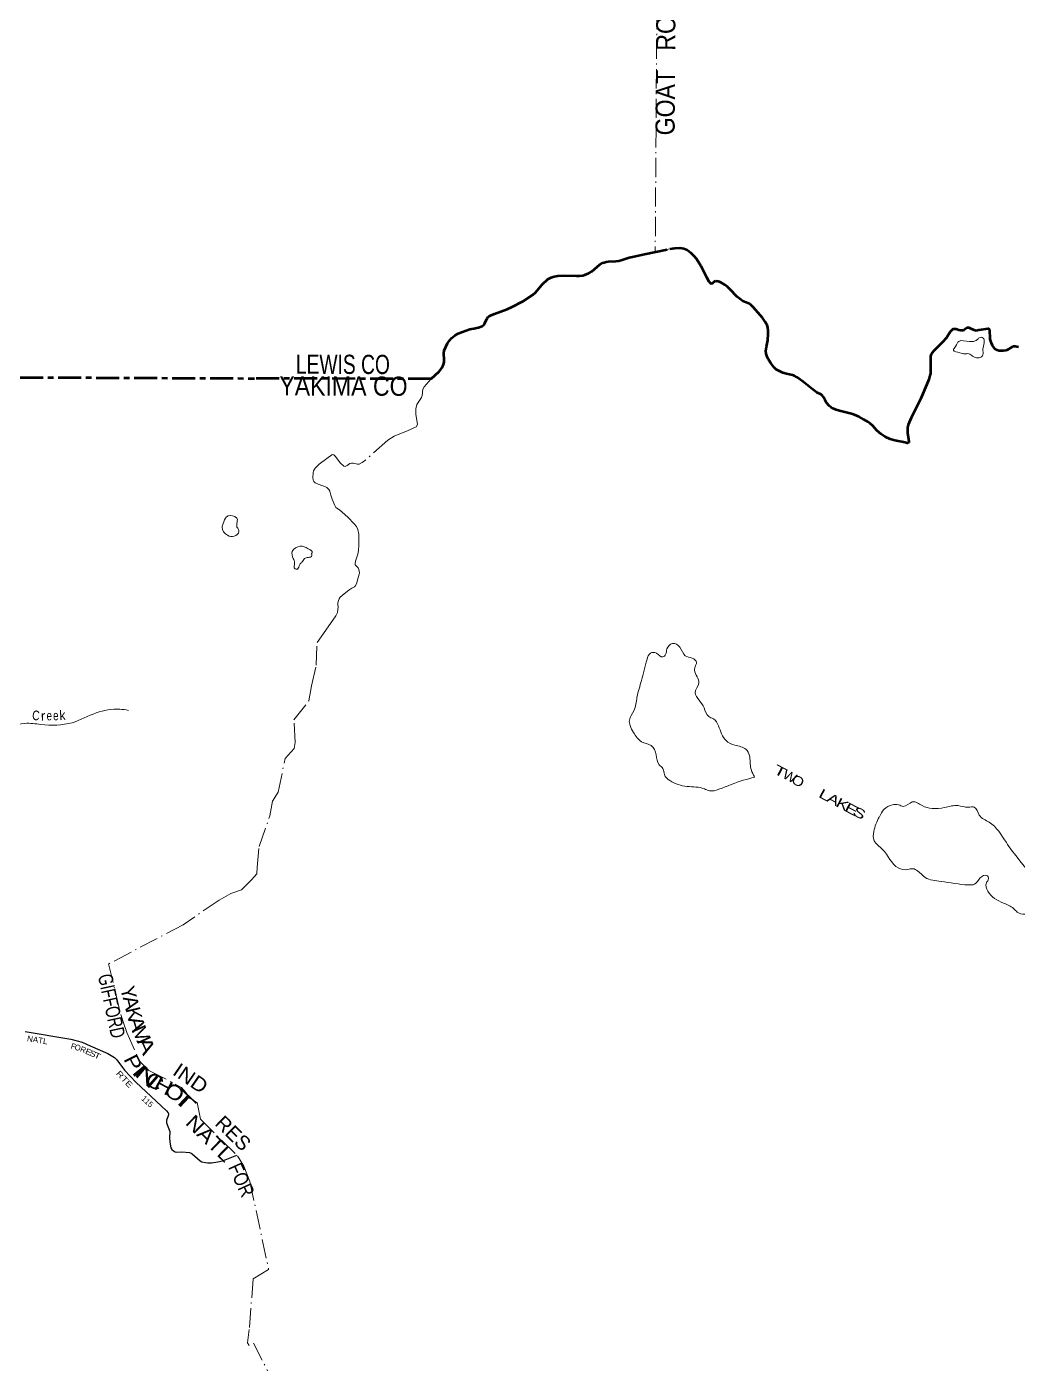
# Model space of a CAD drawing. Header units: feet. Extents: x -254670 to 6, y -549186 to -364975.
# Drawn here: x -131304 to -110623, y -427429 to -399545 of the extents above; entities that cross this region are included whole.
import ezdxf
from ezdxf.enums import TextEntityAlignment as Align

# ---------------------------------------------------------------- set-up
doc = ezdxf.new("R2010")
doc.units = ezdxf.units.FT
doc.header["$LTSCALE"] = 80
doc.linetypes.add('DOT_DASHED', pattern=[7.7, 5, -1.2, 0.3, -1.2])
doc.linetypes.add('LONG_DASH_SHORT_DASH', pattern=[9.9, 6, -1.2, 1.5, -1.2])
for name, color, linetype, lineweight in [('11', 7, 'LONG_DASH_SHORT_DASH', 60), ('29', 7, 'Continuous', 25), ('39', 7, 'Continuous', 13), ('44', 7, 'DOT_DASHED', 13)]:
    doc.layers.add(name, color=color, linetype=linetype, lineweight=lineweight)
for name, color, linetype in [('12', 7, 'Continuous'), ('30', 7, 'Continuous'), ('41', 7, 'Continuous')]:
    doc.layers.add(name, color=color, linetype=linetype)

msp = doc.modelspace()

# ---------------------------------------------------------------- linework, layer by layer
at = {"layer": '11'}
msp.add_line((-122871.66, -406888.14), (-126555.74, -406875.91), dxfattribs=at)
for points in [[(-122871.66, -406888.14), (-122702.16, -406731.48), (-122675.67, -406700.41), (-122647.1, -406657.45), (-122626.02, -406619.01), (-122610.28, -406586.47), (-122602.94, -406564.85), (-122596.91, -406532), (-122595.19, -406498.66), (-122602.13, -406345.17), (-122594.8, -406292.65), (-122565.49, -406219.24), (-122526.38, -406143.67), (-122443.62, -406035.79), (-122376.32, -405982.33), (-122302.73, -405941.81), (-122215.33, -405905.17), (-122060.63, -405852.49), (-121979.02, -405833.35), (-121883.02, -405814.05), (-121806.87, -405789.59), (-121770.78, -405759.87), (-121749.08, -405725.43), (-121706.2, -405632.36), (-121685.87, -405600.91), (-121668.63, -405583.41), (-121633.57, -405563.43), (-121546.14, -405526.87), (-121285.17, -405435.09), (-121194.93, -405393.37), (-120949.95, -405266.79), (-120745.45, -405134.65), (-120691.38, -405083.37), (-120556.45, -404919.38), (-120432.58, -404809.09), (-120365.13, -404769.21), (-120300.91, -404748.73), (-120226.07, -404737.31), (-120095.16, -404730.24), (-119836.2, -404736.87), (-119772.14, -404735.71), (-119708.1, -404729.42), (-119662.79, -404717.59), (-119582.11, -404683.49), (-119517.63, -404647.95), (-119347.45, -404504.59), (-119289.78, -404469.73), (-119259.57, -404457.94), (-119217.5, -404447.24), (-119166.52, -404439.87), (-119015.6, -404430.37), (-118955.69, -404422.19), (-118903.09, -404408.55), (-118804.93, -404376.84), (-118741.96, -404358), (-118667.12, -404339.44), (-118417.02, -404282.44), (-117884.58, -404175.04), (-117784.77, -404161.49), (-117682.23, -404156.23), (-117600.04, -404167.97), (-117531.62, -404198.32), (-117458.14, -404252.06), (-117390.24, -404318.04), (-117336.56, -404382.79), (-117244.27, -404526.54), (-117183.77, -404651.66), (-117128.85, -404767.47), (-117076.24, -404855.17), (-117059.38, -404873.77), (-117041.48, -404889.02), (-117041.48, -404889.02), (-117025.73, -404894.75), (-117002.84, -404887.45), (-116950.08, -404848.62), (-116934.74, -404842.98), (-116913.1, -404848.27)], [(-112656.52, -407296.2), (-112856.58, -407695.64), (-112921.42, -407847.09), (-112933.79, -407900.69), (-112936.48, -407975.57), (-112934.48, -408013.78), (-112911.5, -408142.92), (-112907.3, -408191.71), (-112909.11, -408208.77), (-112912.2, -408214.96), (-112918.15, -408220.22), (-112926.6, -408223.38), (-112937.81, -408223.74), (-112981.72, -408211.3), (-113197.77, -408173.29), (-113293.78, -408143.68), (-113395.87, -408096.21), (-113483.54, -408041.78), (-113570.58, -407961.02), (-113658.65, -407865.97), (-113709.02, -407819), (-113758.72, -407782.63), (-113841.29, -407732.25), (-113941.42, -407679.57), (-114040.42, -407636.09), (-114102.69, -407615.9), (-114349.15, -407554.45), (-114421.67, -407530.73), (-114483.63, -407503.87), (-114530.68, -407474.35), (-114565.52, -407445.42), (-114624.44, -407384.99), (-114653.89, -407332.48), (-114684.12, -407267.97), (-114706.37, -407237.38), (-114736.63, -407214.02), (-114827.41, -407172.41), (-114909.27, -407108.55), (-115116.15, -406941.35), (-115244.37, -406849.83), (-115289.07, -406825.16), (-115330.12, -406809.45), (-115455.97, -406781.84), (-115534.85, -406757.32), (-115633.26, -406714.11), (-115670.83, -406688.08), (-115716.19, -406646.12), (-115783.31, -406560.55), (-115835.88, -406478.36), (-115861.79, -406427.97), (-115882.26, -406361.25), (-115885.64, -406302.13), (-115873.34, -406217.95), (-115843.55, -406078.16), (-115838.47, -405948.44), (-115840.33, -405874.58), (-115849.04, -405814.87), (-115863.52, -405766.54), (-115900.66, -405693.76), (-115955.23, -405615.66), (-116143.35, -405400.02), (-116203.89, -405339.93), (-116230.19, -405321.13), (-116265.34, -405304.55), (-116370.91, -405264.27), (-116432.99, -405219.99), (-116482.85, -405175.4), (-116641.64, -405012.59), (-116689.7, -404968.72), (-116745.15, -404925.38), (-116811.85, -404885.23), (-116856.67, -404865.53), (-116913.1, -404848.27)], [(-110619.89, -406223.88), (-110688.7, -406208.57), (-110704.06, -406208.01), (-110723.05, -406211.1), (-110759.32, -406226.16), (-110845.14, -406279.61), (-110874.93, -406292.45), (-110929.79, -406300.9), (-110986.93, -406303.76), (-111025.03, -406300.09), (-111065.42, -406288.23), (-111096.52, -406270.66), (-111127.81, -406241.59), (-111161.67, -406189.32), (-111179.22, -406143.99), (-111206.65, -406057.41), (-111211.62, -406014.08), (-111212.82, -405891.49), (-111216.6, -405871.21), (-111221.65, -405858.06), (-111228.69, -405848.22), (-111236.23, -405842.62), (-111246.2, -405839.34), (-111258.6, -405839.07), (-111443.75, -405873.39), (-111501.2, -405882.42), (-111520.23, -405879.88), (-111543.11, -405872.08), (-111617.34, -405832.54), (-111645.66, -405821.89), (-111665.97, -405819.28), (-111682.49, -405821.57), (-111703.22, -405830.54), (-111759.77, -405867.89), (-111772.16, -405873.8), (-111787.55, -405877.98), (-111805.86, -405878.91), (-111818.94, -405877.74), (-111862.12, -405867.82), (-111916.25, -405852.68), (-111934.01, -405849.39), (-111952.65, -405848), (-111966.69, -405848.97), (-111981.84, -405852.8), (-111992.06, -405857.59), (-112004.56, -405866.76), (-112022.95, -405884.8), (-112040.71, -405906.28), (-112119.79, -406029.54), (-112137.62, -406051.29), (-112188.13, -406103.26), (-112380.18, -406297.49), (-112424.4, -406347.78), (-112441.18, -406370.89), (-112449.17, -406392.2), (-112451.93, -406412.26), (-112455.4, -406515.34), (-112450.67, -406635.95), (-112452.33, -406739.51), (-112457.11, -406773.53), (-112467.23, -406816.06), (-112491.18, -406895.89), (-112535.07, -407016.19), (-112656.52, -407296.2)], [(-158194.23, -406681.06), (-132230.96, -406849.97), (-126555.74, -406875.91)]]:
    msp.add_lwpolyline(points, dxfattribs=at)
at = {"layer": '11', "linetype": 'DOT_DASHED', "lineweight": 13}
msp.add_lwpolyline([(-126666.65, -427036.05), (-126700.45, -426980.86), (-126664.83, -426704.95)], dxfattribs=at)
msp.add_lwpolyline([(-126666.65, -427036.05), (-126700.45, -426980.86), (-126664.83, -426704.95)], dxfattribs=at)
at = {"layer": '29'}
msp.add_lwpolyline([(-131334.01, -420493.48), (-130382.49, -420652.76), (-130250.62, -420683.44), (-130151.57, -420716.48), (-129979.55, -420790.73), (-129615.04, -420951.88), (-129476.78, -421034.47), (-129427.25, -421084.02), (-129262.16, -421298.77), (-129026.91, -421550.68), (-128387.99, -422144.17), (-128356.24, -422190.79), (-128347.99, -422211.44), (-128349.02, -422232.09), (-128359.37, -422268.84), (-128389.26, -422343.58), (-128392.35, -422368.37), (-128387.12, -422393.31), (-128318.99, -422578.38), (-128327.35, -422711.13), (-128321.81, -422801.39), (-128297.43, -422915.56), (-128277.83, -422950.65), (-128243.78, -422979.57), (-128210.76, -422998.15), (-128170.52, -423004.34), (-128066.57, -422997.13), (-127906.38, -423016.73), (-127874.39, -423027.06), (-127851.71, -423042.05), (-127688.67, -423188.12), (-127650.5, -423206.7), (-127578.21, -423225.79), (-127523.58, -423231.48), (-127452.39, -423231.48), (-127316.23, -423206.57), (-127224.36, -423188.12), (-127164.72, -423166.89), (-126922.6, -423068.5)], dxfattribs=at)
at = {"layer": '39'}
for points in [[(-111357.36, -406239.28), (-111331.13, -406100.48), (-111343.18, -406050.18), (-111419.68, -406019.99), (-111476.07, -406062.22), (-111534.47, -406096.4), (-111641.18, -406108.45), (-111862.64, -406104.38), (-111933.15, -406208.97), (-111975.47, -406285.4), (-111842.61, -406341.76), (-111737.93, -406363.91), (-111651.36, -406361.92), (-111574.87, -406412.23), (-111460.13, -406448.47), (-111387.64, -406426.36), (-111355.39, -406331.82), (-111363.41, -406273.48), (-111357.36, -406239.28)], [(-126920.55, -409975.42), (-126920.59, -409897.04), (-126914.61, -409804.59), (-126966.93, -409758.41), (-127135.92, -409760.56), (-127204.25, -409903.3), (-127228.35, -409975.66), (-127115.6, -410146.39), (-126974.77, -410164.37), (-126878.25, -410077.87), (-126920.55, -409974.89)], [(-125361.68, -410529.67), (-125351.73, -410510.91), (-125434.24, -410426.4), (-125601.32, -410376.06), (-125766.46, -410486.67), (-125746.39, -410629.51), (-125718.25, -410724.06), (-125708.23, -410844.77), (-125659.91, -410850.81), (-125609.54, -410754.26), (-125563.21, -410710.02), (-125510.84, -410633.58), (-125430.29, -410609.46), (-125357.8, -410577.29), (-125361.81, -410531.02)], [(-118648.52, -414258.51), (-118719.23, -414114.89), (-118733.96, -413998.07), (-118639.23, -413806.13), (-118575.62, -413523.32), (-118481.07, -413174.52), (-118365.32, -412731.45), (-118295.49, -412605.58), (-118168.8, -412605.06), (-118039, -412683.02), (-117978.06, -412629.44), (-117950.56, -412513.12), (-117836.71, -412405.87), (-117682.71, -412478.08), (-117568.21, -412660.43), (-117423.98, -412708.39), (-117334.59, -412801.96), (-117355.42, -412864.06), (-117376.62, -412958.32), (-117283.25, -413228.91), (-117364, -413429.06), (-117279.35, -413584.91), (-117176.6, -413740.98), (-117080.21, -413925.13), (-116982.26, -413974.55), (-116877.36, -414118.58), (-116718.06, -414426.14), (-116532.17, -414522.86), (-116305.94, -414607.99), (-116231.06, -414739.59), (-116200.02, -415009.44), (-116145.31, -415146.84), (-116121.7, -415191.36)], [(-134451.7, -413725.55), (-134052.28, -413917.6), (-133548.02, -414169.58), (-133057.6, -414397.3), (-132509.92, -414321.72), (-131950.11, -414240.22), (-131341.16, -414068.63), (-131011.59, -414089.68), (-130357.71, -414053.29), (-129853, -413848.57), (-129365.64, -413772.45), (-129182.89, -413796.22)], [(-116121.7, -415191.36), (-116359.72, -415254.91), (-116866.59, -415439.97), (-117064.04, -415473.83), (-117170.13, -415432.35), (-117527.47, -415381.87), (-117892.04, -415260.92), (-118003.18, -415134.92), (-118033.92, -415011.88), (-118115.42, -414930.47), (-118175.34, -414722.63), (-118279.7, -414532.35), (-118479.82, -414449.54), (-118648.52, -414258.51)], [(-113515.23, -416018.58), (-113424.94, -415862.78), (-113248.88, -415766.32), (-113122.17, -415763.8), (-113022.06, -415801.18), (-112833.96, -415706.88), (-112627.71, -415781.72), (-112421.3, -415842.48), (-112161.66, -415821.42), (-111877.68, -415782.55), (-111664.94, -415817.24), (-111540.23, -415814.69), (-111437.58, -415978.8), (-111230.19, -416128.06), (-110871.17, -416552.62), (-110647.51, -416858.94), (-110121.35, -417436.3), (-109580.54, -417963.56), (-109424.63, -418216.79), (-109356.06, -418372.45), (-109454.18, -418510.05), (-109515.39, -418585.75)], [(-109517.4, -418585.72), (-109639.72, -418383.17), (-109996.7, -418129.58), (-110303.43, -418049.53), (-110642.72, -418003.28), (-110722.28, -417927.93), (-110932.1, -417814.84), (-111260.99, -417565.6), (-111289.16, -417394.33), (-111243.85, -417302.36), (-111279.29, -417237.58), (-111422.77, -417298.23), (-111538.84, -417423.55), (-111659.64, -417436.2), (-112233.88, -417363.04), (-112564.69, -417278.69), (-112721.96, -417142.09), (-112821.99, -417098.67), (-112928.76, -417115.51), (-113125.45, -417083.02), (-113458.68, -416688.93), (-113627.57, -416513.98), (-113637.41, -416322.81), (-113525.31, -416020.47)]]:
    msp.add_spline(points, degree=3, dxfattribs=at)
at = {"layer": '44'}
for points in [[(-126466.94, -390736.42), (-115538.09, -390871.87), (-115571.12, -396138.99), (-118140.57, -396117.95), (-118195.31, -404238.37)], [(-122871.66, -406888.14), (-122702.16, -406731.48), (-122675.67, -406700.41), (-122647.1, -406657.45), (-122626.02, -406619.01), (-122610.28, -406586.47), (-122602.94, -406564.85), (-122596.91, -406532), (-122595.19, -406498.66), (-122602.13, -406345.17), (-122594.8, -406292.65), (-122565.49, -406219.24), (-122526.38, -406143.67), (-122443.62, -406035.79), (-122376.32, -405982.33), (-122302.73, -405941.81), (-122215.33, -405905.17), (-122060.63, -405852.49), (-121979.02, -405833.35), (-121883.02, -405814.05), (-121806.87, -405789.59), (-121770.78, -405759.87), (-121749.08, -405725.43), (-121706.2, -405632.36), (-121685.87, -405600.91), (-121668.63, -405583.41), (-121633.57, -405563.43), (-121546.14, -405526.87), (-121285.17, -405435.09), (-121194.93, -405393.37), (-120949.95, -405266.79), (-120745.45, -405134.65), (-120691.38, -405083.37), (-120556.45, -404919.38), (-120432.58, -404809.09), (-120365.13, -404769.21), (-120300.91, -404748.73), (-120226.07, -404737.31), (-120095.16, -404730.24), (-119836.2, -404736.87), (-119772.14, -404735.71), (-119708.1, -404729.42), (-119662.79, -404717.59), (-119582.11, -404683.49), (-119517.63, -404647.95), (-119347.45, -404504.59), (-119289.78, -404469.73), (-119259.57, -404457.94), (-119217.5, -404447.24), (-119166.52, -404439.87), (-119015.6, -404430.37), (-118955.69, -404422.19), (-118903.09, -404408.55), (-118804.93, -404376.84), (-118741.96, -404358), (-118667.12, -404339.44), (-118417.02, -404282.44), (-118195.31, -404238.37)], [(-118195.31, -404238.37), (-117884.58, -404175.04), (-117784.77, -404161.49), (-117682.23, -404156.23), (-117600.04, -404167.97), (-117531.62, -404198.32), (-117458.14, -404252.06), (-117390.24, -404318.04), (-117336.56, -404382.79), (-117244.27, -404526.54), (-117183.77, -404651.66), (-117128.85, -404767.47), (-117076.24, -404855.17), (-117059.38, -404873.77), (-117041.48, -404889.02), (-117041.48, -404889.02), (-117025.73, -404894.75), (-117002.84, -404887.45), (-116950.08, -404848.62), (-116934.74, -404842.98), (-116913.1, -404848.27)], [(-112656.52, -407296.2), (-112856.58, -407695.64), (-112921.42, -407847.09), (-112933.79, -407900.69), (-112936.48, -407975.57), (-112934.48, -408013.78), (-112911.5, -408142.92), (-112907.3, -408191.71), (-112909.11, -408208.77), (-112912.2, -408214.96), (-112918.15, -408220.22), (-112926.6, -408223.38), (-112937.81, -408223.74), (-112981.72, -408211.3), (-113197.77, -408173.29), (-113293.78, -408143.68), (-113395.87, -408096.21), (-113483.54, -408041.78), (-113570.58, -407961.02), (-113658.65, -407865.97), (-113709.02, -407819), (-113758.72, -407782.63), (-113841.29, -407732.25), (-113941.42, -407679.57), (-114040.42, -407636.09), (-114102.69, -407615.9), (-114349.15, -407554.45), (-114421.67, -407530.73), (-114483.63, -407503.87), (-114530.68, -407474.35), (-114565.52, -407445.42), (-114624.44, -407384.99), (-114653.89, -407332.48), (-114684.12, -407267.97), (-114706.37, -407237.38), (-114736.63, -407214.02), (-114827.41, -407172.41), (-114909.27, -407108.55), (-115116.15, -406941.35), (-115244.37, -406849.83), (-115289.07, -406825.16), (-115330.12, -406809.45), (-115455.97, -406781.84), (-115534.85, -406757.32), (-115633.26, -406714.11), (-115670.83, -406688.08), (-115716.19, -406646.12), (-115783.31, -406560.55), (-115835.88, -406478.36), (-115861.79, -406427.97), (-115882.26, -406361.25), (-115885.64, -406302.13), (-115873.34, -406217.95), (-115843.55, -406078.16), (-115838.47, -405948.44), (-115840.33, -405874.58), (-115849.04, -405814.87), (-115863.52, -405766.54), (-115900.66, -405693.76), (-115955.23, -405615.66), (-116143.35, -405400.02), (-116203.89, -405339.93), (-116230.19, -405321.13), (-116265.34, -405304.55), (-116370.91, -405264.27), (-116432.99, -405219.99), (-116482.85, -405175.4), (-116641.64, -405012.59), (-116689.7, -404968.72), (-116745.15, -404925.38), (-116811.85, -404885.23), (-116856.67, -404865.53), (-116913.1, -404848.27)], [(-110619.89, -406223.88), (-110688.7, -406208.57), (-110704.06, -406208.01), (-110723.05, -406211.1), (-110759.32, -406226.16), (-110845.14, -406279.61), (-110874.93, -406292.45), (-110929.79, -406300.9), (-110986.93, -406303.76), (-111025.03, -406300.09), (-111065.42, -406288.23), (-111096.52, -406270.66), (-111127.81, -406241.59), (-111161.67, -406189.32), (-111179.22, -406143.99), (-111206.65, -406057.41), (-111211.62, -406014.08), (-111212.82, -405891.49), (-111216.6, -405871.21), (-111221.65, -405858.06), (-111228.69, -405848.22), (-111236.23, -405842.62), (-111246.2, -405839.34), (-111258.6, -405839.07), (-111443.75, -405873.39), (-111501.2, -405882.42), (-111520.23, -405879.88), (-111543.11, -405872.08), (-111617.34, -405832.54), (-111645.66, -405821.89), (-111665.97, -405819.28), (-111682.49, -405821.57), (-111703.22, -405830.54), (-111759.77, -405867.89), (-111772.16, -405873.8), (-111787.55, -405877.98), (-111805.86, -405878.91), (-111818.94, -405877.74), (-111862.12, -405867.82), (-111916.25, -405852.68), (-111934.01, -405849.39), (-111952.65, -405848), (-111966.69, -405848.97), (-111981.84, -405852.8), (-111992.06, -405857.59), (-112004.56, -405866.76), (-112022.95, -405884.8), (-112040.71, -405906.28), (-112119.79, -406029.54), (-112137.62, -406051.29), (-112188.13, -406103.26), (-112380.18, -406297.49), (-112424.4, -406347.78), (-112441.18, -406370.89), (-112449.17, -406392.2), (-112451.93, -406412.26), (-112455.4, -406515.34), (-112450.67, -406635.95), (-112452.33, -406739.51), (-112457.11, -406773.53), (-112467.23, -406816.06), (-112491.18, -406895.89), (-112535.07, -407016.19), (-112656.52, -407296.2)], [(-122871.66, -406888.14), (-123013.57, -407054.88), (-123043.24, -407098.95), (-123056.63, -407230.7), (-123071.81, -407271.51), (-123100.47, -407317.57), (-123169.79, -407421.03), (-123191.22, -407512.62), (-123188.01, -407618.3), (-123154.89, -407838.56), (-123179.43, -407883.19), (-123350.93, -407962.87), (-123642.99, -408079.93), (-123773.93, -408161.23), (-124230.83, -408571.81), (-124309.8, -408628.1), (-124372.87, -408661.53), (-124404.41, -408664.24), (-124492.3, -408644.07), (-124532.66, -408640.51), (-124562.72, -408650.17), (-124623.4, -408691.66), (-124661.89, -408709.66), (-124689.71, -408705.2), (-124766.45, -408637.7), (-124862.21, -408506.64), (-124896.17, -408469.73), (-124917.18, -408461.8), (-124942.11, -408468.84), (-125043.12, -408542.8), (-125207.26, -408665.09), (-125290.59, -408749.98), (-125323.08, -408803.98), (-125331.92, -408841.49), (-125336.97, -408940.67), (-125331.7, -408995.81), (-125315.53, -409025.91), (-125290.2, -409050.64), (-125258.28, -409069.51), (-125204.86, -409089.9), (-125074.31, -409138.29), (-125045.54, -409152.32), (-125003.69, -409189.09), (-124985.17, -409225.37), (-124962.84, -409307.91), (-124931.62, -409393.81), (-124878.46, -409525.7), (-124855.14, -409566.59), (-124838.96, -409582.23), (-124778.21, -409618.83), (-124723.39, -409664.88), (-124604.61, -409770.91), (-124472.33, -409904.61), (-124429.48, -409960.66), (-124394.95, -410029.11), (-124376.78, -410122.05), (-124379.49, -410355.28), (-124387.46, -410460.98), (-124399.15, -410542.7), (-124445.83, -410683.59), (-124454.03, -410733.49), (-124450.78, -410763.1), (-124434.69, -410784.94), (-124393.25, -410822.01), (-124377.39, -410857.1), (-124364.63, -410926.96), (-124367.07, -410957.65), (-124395.78, -411057.46), (-124425.07, -411160.46), (-124451.3, -411204.86), (-124471.07, -411222.38), (-124520.57, -411251.93), (-124585.49, -411293.4), (-124682.82, -411365.5), (-124765.65, -411437.02), (-124790.77, -411473.17), (-124804.54, -411508.77), (-124813.5, -411557.44), (-124812.02, -411594.59), (-124807.69, -411642.3), (-124823.23, -411752.02)], [(-126613.26, -417331.81), (-126502.5, -417205.38), (-126498.18, -417071.48), (-126457.03, -416631.88), (-126232.82, -415998.9), (-126177.92, -415687.25), (-126057.09, -415501.71), (-125917.02, -414802.54), (-125723.88, -414589.21), (-125707.54, -414463.33), (-125732.54, -413995.57), (-125418.59, -413598.69), (-125361.68, -413287.04), (-125266.37, -412857.58), (-125249.22, -412379.94), (-125013.68, -412054.8), (-124860.64, -411823.36), (-124823.44, -411753.48)], [(-126613.26, -417331.81), (-126821.8, -417538.69), (-127047.71, -417617.24), (-127292.12, -417752.04), (-128038.22, -418264.88), (-129597.32, -419081.79), (-129344.23, -420136.39), (-129288.08, -420314.31), (-129217.89, -420510.95), (-128946.02, -421115.19), (-128754.23, -421303.74), (-128074.72, -421656.42), (-127988.96, -421760.74), (-127911.39, -421885.15), (-127747.04, -421973.33), (-127683.17, -422322.65), (-126910, -423080.85), (-126776.78, -423299.58), (-126647.86, -423620.74)], [(-126647.86, -423620.74), (-126258.69, -425450.69), (-126580.21, -425647.69), (-126664.83, -426704.95)], [(-126577.92, -426989.92), (-125791.28, -428503)]]:
    msp.add_lwpolyline(points, dxfattribs=at)

# ---------------------------------------------------------------- texts
at = {"layer": '12'}
for s, width, p in [('LEWIS CO', 0.75, (-125691.58, -406778.78)), ('YAKIMA CO', 0.9, (-126036.52, -407230.44))]:
    msp.add_text(s, height=400, rotation=359.81, dxfattribs=dict(at, width=width)).set_placement(p)
at = {"layer": '30'}
for s, rotation, width, p in [('NATL', 350.497, 1.05, (-131092.54, -420726.54)), ('O', 342.903, 0.95, (-130257.95, -420884.19)), ('E', 336.653, 1.2, (-130037.52, -420973.44)), ('S', 336.15, 1.2, (-129947.53, -421011.25)), ('T', 336.15, 1.35, (-129852.95, -421053.23)), ('RTE', 313.041, 1.3, (-129308.92, -421527.08)), ('115', 317.111, 0.95, (-128827.21, -421995.71))]:
    msp.add_text(s, height=120, rotation=rotation, dxfattribs=dict(at, width=width)).set_placement(p, align=Align.CENTER)
for s, rotation, p in [('F', 345.497, (-130347.73, -420859.66)), ('R', 339.553, (-130148.23, -420926.8))]:
    msp.add_text(s, height=120, rotation=rotation, dxfattribs=at).set_placement(p, align=Align.CENTER)
at = {"layer": '41'}
for s, rotation, width, p in [('C', 355.536, 0.8, (-131120.25, -414000.96)), ('k', 3.826, 0.95, (-130553.06, -413997.47)), ('e', 0.744, 0.75, (-130832.87, -414005.31)), ('e', 0.744, 0.75, (-130697.06, -414003.6)), ('T', 332.203, 1.65, (-115634.23, -415154.83)), ('W', 332.203, 1.1, (-115434.62, -415260.3)), ('O', 332.203, 1.2, (-115264.05, -415357.73)), ('L', 332.203, 1.5, (-114708.01, -415647.59)), ('A', 332.203, 1.4, (-114525.34, -415741.14)), ('K', 332.203, 1.45, (-114331.82, -415844.73)), ('E', 332.203, 1.55, (-114144.95, -415946.86)), ('S', 332.203, 1.45, (-113982.92, -416025.22))]:
    msp.add_text(s, height=200, rotation=rotation, dxfattribs=dict(at, width=width)).set_placement(p, align=Align.CENTER)
msp.add_text('r', height=200, rotation=0.744, dxfattribs=at).set_placement((-130962.52, -414009.04), align=Align.CENTER)
at = {"layer": '44'}
for s, height, rotation, width, p in [('GOAT   ROCKS  ', 400, 89.614, 0.9, (-117777.98, -399937.76)), ('A', 300, 283.495, 1.1, (-129270.53, -419925.97)), ('A', 300, 287.515, 1.2, (-129143.64, -420377.88)), ('M', 300, 294.225, 1.1, (-129048.21, -420614.01)), ('A', 300, 294.225, 1.35, (-128945.38, -420848.29)), ('P', 300, 296.657, 1.2, (-129220.76, -421206.82)), ('I', 300, 309.488, 1.6, (-129073.34, -421412.43)), ('N', 300, 319.57, 1.65, (-128893.81, -421550.46)), ('C', 300, 328.57, 1.25, (-128715.66, -421658.13)), ('H', 300, 332.57, 1.25, (-128517.14, -421757.59)), ('O', 300, 325.57, 1.25, (-128307.17, -421885.01)), ('T', 300, 316.945, 1.95, (-128120.84, -422044.52))]:
    msp.add_text(s, height=height, rotation=rotation, dxfattribs=dict(at, width=width)).set_placement(p, align=Align.CENTER)
for s, rotation, width, p in [('GIFFORD', 282.207, 0.75, (-129821.7, -419329.75)), ('IND', 325.57, 1.1, (-128284.06, -421375.98)), ('NATL', 315.56, 1.15, (-128014.81, -422416.07)), ('FOR', 294.344, 0.85, (-127108.49, -423319.86))]:
    msp.add_text(s, height=300, rotation=rotation, dxfattribs=dict(at, width=width)).set_placement(p)
for s, p in [('Y', (-129326.99, -419714.1)), ('K', (-129210.22, -420153.09))]:
    msp.add_text(s, height=300, rotation=283.495, dxfattribs=at).set_placement(p, align=Align.CENTER)
msp.add_text('RES', height=300, rotation=315.56, dxfattribs=at).set_placement((-127397.99, -422429.74))

doc.saveas('drawing.dxf')
